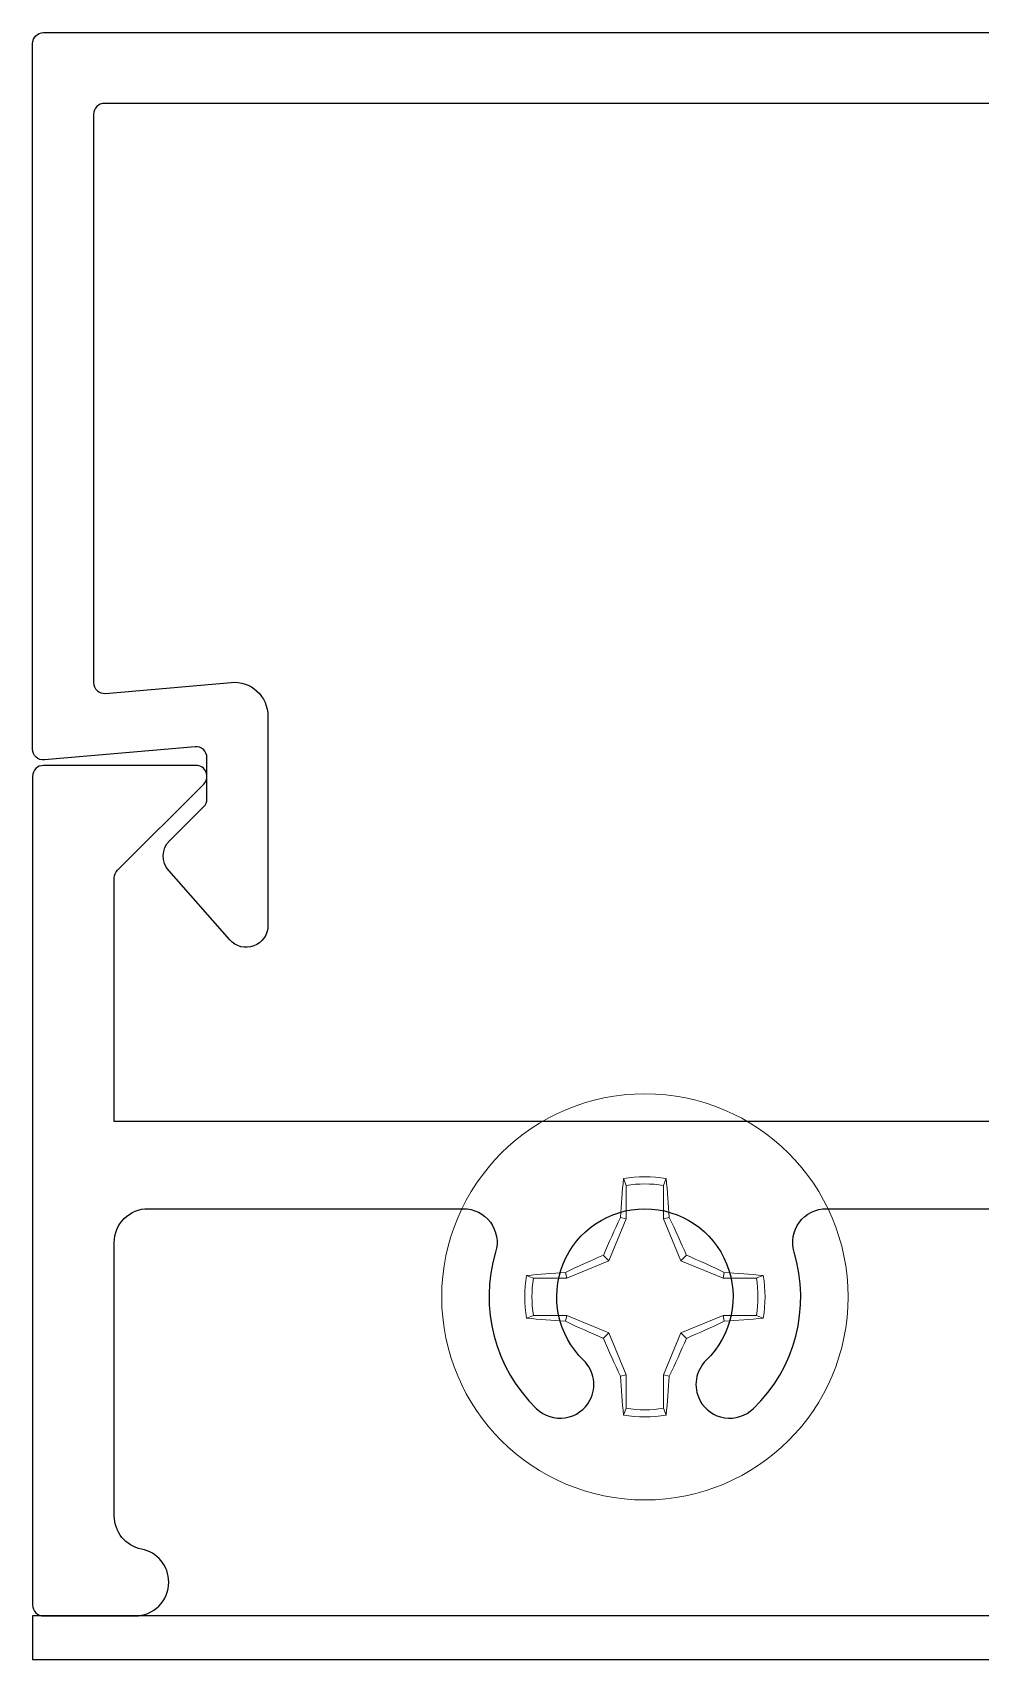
# Model space of a CAD drawing. Extents: x -23 to 190, y -172 to 85.
# Drawn here: x -4.056 to -3.186, y 59.831 to 61.325 of the extents above; entities that cross this region are included whole.
import ezdxf

# ---------------------------------------------------------------- set-up
doc = ezdxf.new("R2010")
doc.units = 0
doc.header["$MEASUREMENT"] = 0
doc.layers.get('0').update_dxf_attribs({"linetype": 'CONTINUOUS'})
for name, color, linetype in [('ALUM-RED', 1, 'CONTINUOUS'), ('FRAME', 1, 'CONTINUOUS'), ('MISC.', 7, 'CONTINUOUS')]:
    doc.layers.add(name, color=color, linetype=linetype)

# ---------------------------------------------------------------- blocks, each defined once
blk = doc.blocks.new('dfasdf')
at = {"color": 7, "linetype": 'Continuous', "lineweight": 15}
for p, q in [((54.6225, 25.6793), (54.62, 25.6856)), ((54.6225, 25.6793), (54.6225, 25.6488)), ((54.6566, 25.6488), (54.6566, 25.6793)), ((54.6225, 25.6488), (54.6065, 25.6101)), ((54.6225, 25.6488), (54.6171, 25.6499)), ((54.6566, 25.6488), (54.662, 25.6499)), ((54.6727, 25.6101), (54.6566, 25.6488)), ((54.6065, 25.6101), (54.5678, 25.5941)), ((54.6065, 25.6101), (54.6014, 25.6152)), ((54.6727, 25.6101), (54.6777, 25.6152)), ((54.7114, 25.5941), (54.6727, 25.6101)), ((54.5678, 25.5941), (54.5373, 25.5941)), ((54.5678, 25.5941), (54.5667, 25.5995)), ((54.7114, 25.5941), (54.7124, 25.5995)), ((54.7418, 25.5941), (54.7114, 25.5941)), ((54.7418, 25.5941), (54.7482, 25.5966)), ((54.5373, 25.56), (54.531, 25.5575)), ((54.5373, 25.56), (54.5678, 25.56)), ((54.5678, 25.56), (54.5667, 25.5546)), ((54.5678, 25.56), (54.6065, 25.544)), ((54.6727, 25.544), (54.7114, 25.56)), ((54.7114, 25.56), (54.7124, 25.5546)), ((54.7114, 25.56), (54.7418, 25.56)), ((54.6065, 25.544), (54.6014, 25.5389)), ((54.6065, 25.544), (54.6225, 25.5053)), ((54.6566, 25.5053), (54.6727, 25.544)), ((54.6727, 25.544), (54.6777, 25.5389)), ((54.6225, 25.5053), (54.6171, 25.5042)), ((54.6225, 25.5053), (54.6225, 25.4748)), ((54.6566, 25.5053), (54.662, 25.5042)), ((54.6566, 25.4748), (54.6566, 25.5053)), ((54.6566, 25.4748), (54.6592, 25.4685))]:
    blk.add_line(p, q, dxfattribs=at)
at = {"color": 7, "linetype": 'Continuous', "lineweight": 15, "flags": 128}
for points in [[(54.6566, 25.6793), (54.658, 25.6827), (54.6592, 25.6856)], [(54.5373, 25.5941), (54.534, 25.5954), (54.531, 25.5966)], [(54.7418, 25.56), (54.7452, 25.5587), (54.7482, 25.5575)], [(54.6225, 25.4748), (54.6212, 25.4714), (54.62, 25.4685)]]:
    blk.add_lwpolyline(points, dxfattribs=at)
at = {"color": 7, "linetype": 'Continuous', "lineweight": 15}
blk.add_circle((54.6396, 25.577), 0.1865, dxfattribs=at)
for centre, radius, start, end in [((55.5592, 25.5924), 0.9438, 174.331, 176.507), ((54.6396, 25.577), 0.1103, 79.7812, 100.2188), ((53.7199, 25.5924), 0.9438, 3.493, 5.669), ((54.6396, 25.577), 0.1037, 80.5333, 99.4667), ((55.6923, 25.1423), 1.1889, 154.7283, 156.5646), ((53.5869, 25.1423), 1.1889, 23.4354, 25.2717), ((55.0743, 24.5244), 1.1889, 113.4354, 115.2717), ((54.2049, 24.5244), 1.1889, 64.7283, 66.5646), ((54.6396, 25.577), 0.1103, 169.7812, 190.2188), ((54.6242, 24.6574), 0.9438, 93.493, 95.669), ((54.6396, 25.577), 0.1037, 170.5333, 189.4667), ((54.6549, 24.6574), 0.9438, 84.331, 86.507), ((54.6396, 25.577), 0.1037, 350.5333, 9.4667), ((54.6396, 25.577), 0.1103, 349.7812, 10.2188), ((54.6242, 26.4967), 0.9438, 264.331, 266.507), ((55.0743, 26.6297), 1.1889, 244.7283, 246.5646), ((54.2049, 26.6297), 1.1889, 293.4354, 295.2717), ((54.6549, 26.4967), 0.9438, 273.493, 275.669), ((55.6923, 26.0117), 1.1889, 203.4354, 205.2717), ((53.5869, 26.0117), 1.1889, 334.7283, 336.5646), ((55.5592, 25.5617), 0.9438, 183.493, 185.669), ((53.7199, 25.5617), 0.9438, 354.331, 356.507), ((54.6396, 25.577), 0.1037, 260.5333, 279.4667), ((54.6396, 25.577), 0.1103, 259.7812, 280.2188)]:
    blk.add_arc(centre, radius, start, end, dxfattribs=at)
blk = doc.blocks.new('3809 BLOCK FRAME')
blk.add_lwpolyline([(-1.674, 0.454), (-4.425, 0.454), (-4.425, 0.6777, -0.198912), (-4.4221, 0.6848), (-4.3429, 0.7639, 0.668179), (-4.35, 0.781), (-4.49, 0.781, 0.414214), (-4.5, 0.771), (-4.5, 0.01, 0.414214), (-4.49, 0), (-4.406, 0, 0.414214), (-4.375, 0.031, 0.358249), (-4.4, 0.0614, -0.358249), (-4.425, 0.0918), (-4.425, 0.343, -0.414214), (-4.394, 0.374), (-4.1047, 0.374, -0.5024), (-4.075, 0.3341, 0.280293), (-4.0375, 0.1903, 0.498955), (-3.9885, 0.198, 0.334263), (-3.9943, 0.2348, -2.470836), (-3.8817, 0.2348, 0.334263), (-3.8875, 0.198, 0.498955), (-3.8385, 0.1903, 0.280293), (-3.801, 0.3341, -0.5024), (-3.7713, 0.374), (-3.606, 0.374, -0.414214)], format="xyb")

msp = doc.modelspace()

# ---------------------------------------------------------------- linework, layer by layer
at = {"layer": 'ALUM-RED'}
msp.add_lwpolyline([(-2.3008, 60.3302, -0.414214), (-2.3318, 60.3612), (-2.3318, 61.2292, 0.414214), (-2.3628, 61.2602), (-3.9898, 61.2602, 0.414214), (-3.9998, 61.2502), (-3.9998, 60.7283, 0.440011), (-3.989, 60.7184), (-3.8735, 60.7285, -0.440011), (-3.8398, 60.6976), (-3.8398, 60.5052, -0.691708), (-3.8749, 60.492), (-3.9309, 60.5557, -0.395486), (-3.93, 60.5831), (-3.8988, 60.6143, 0.198912), (-3.8958, 60.6214), (-3.8958, 60.6594, 0.440011), (-3.9067, 60.6694), (-4.045, 60.6573, -0.440011), (-4.0558, 60.6672), (-4.0558, 61.3152, -0.414214), (-4.0458, 61.3252), (-2.2068, 61.3252, -0.414214)], format="xyb", dxfattribs=at)
at = {"layer": 'MISC.'}
msp.add_lwpolyline([(-4.0558, 59.8712), (-4.0558, 59.8312), (0.4842, 59.8312), (0.4842, 60.1212), (0.4442, 60.1212), (0.4442, 59.8712)], close=True, dxfattribs=at)

# ---------------------------------------------------------------- block references
msp.add_blockref('dfasdf', (-58.1334, 34.5872))
at = {"layer": 'FRAME'}
msp.add_blockref('3809 BLOCK FRAME', (0.4442, 59.8712), dxfattribs=at)

doc.saveas('drawing.dxf')
